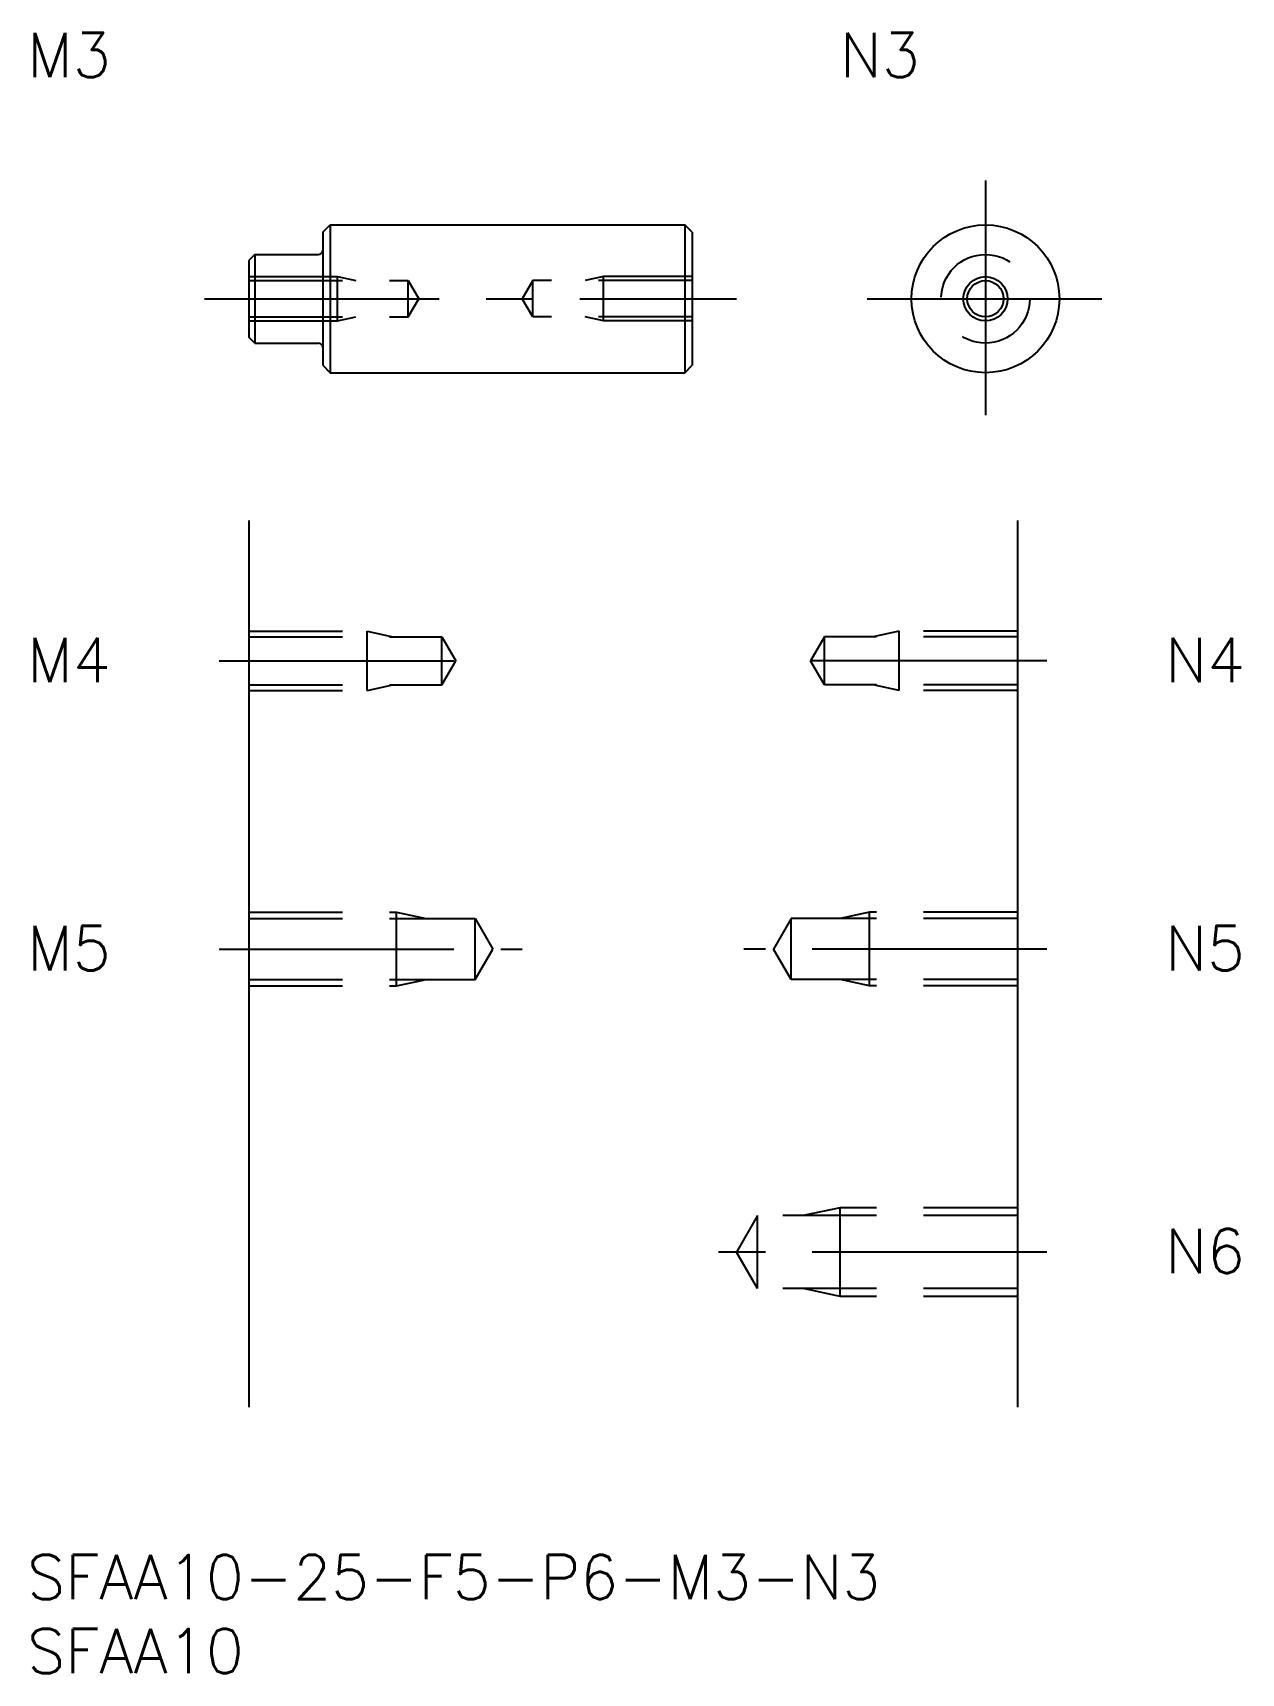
# Model space of a CAD drawing. Extents: x 0 to 82, y -8 to 103.
import ezdxf

# ---------------------------------------------------------------- set-up
doc = ezdxf.new("R2010")
doc.units = 0
doc.header["$LTSCALE"] = 0.5
doc.linetypes.add('CENTER', pattern=[50.8, 31.75, -6.35, 6.35, -6.35])
doc.linetypes.add('DASHED', pattern=[19.05, 12.7, -6.35])
for name, color, linetype in [('MSM_CENTER', 1, 'CENTER'), ('MSM_CONTINUOUS', 7, 'CONTINUOUS'), ('MSM_DASHED', 4, 'DASHED'), ('MSM_NARROW', 5, 'CONTINUOUS'), ('MSM_PART_NUMBER', 7, 'CONTINUOUS')]:
    doc.layers.add(name, color=color, linetype=linetype)
doc.styles.get("Standard").update_dxf_attribs({"font": 'txt.shx', "height": 3, "bigfont": 'bigfont.shx'})

# ---------------------------------------------------------------- blocks, each defined once
blk = doc.blocks.new('*U4')
at = {"layer": 'MSM_PART_NUMBER'}
blk.add_text('SFAA10-25-F5-P6-M3-N3', height=3, dxfattribs=at).set_placement((0, -3))
blk = doc.blocks.new('*U5')
at = {"layer": 'MSM_PART_NUMBER'}
blk.add_text('SFAA10', height=3, dxfattribs=at).set_placement((0, -8))
blk = doc.blocks.new('*U6')
at = {"layer": 'MSM_PART_NUMBER'}
blk.add_text('M5', height=3, dxfattribs=at).set_placement((0, 39.56))
blk = doc.blocks.new('*U7')
at = {"layer": 'MSM_PART_NUMBER'}
blk.add_text('M4', height=3, dxfattribs=at).set_placement((0, 59.06))
blk = doc.blocks.new('*U8')
at = {"layer": 'MSM_PART_NUMBER'}
blk.add_text('M3', height=3, dxfattribs=at).set_placement((0, 100))
blk = doc.blocks.new('*U9')
at = {"layer": 'MSM_PART_NUMBER'}
blk.add_text('N6', height=3, dxfattribs=at).set_placement((77, 19.06))
blk = doc.blocks.new('*U10')
at = {"layer": 'MSM_PART_NUMBER'}
blk.add_text('N5', height=3, dxfattribs=at).set_placement((77, 39.56))
blk = doc.blocks.new('*U11')
at = {"layer": 'MSM_PART_NUMBER'}
blk.add_text('N4', height=3, dxfattribs=at).set_placement((77, 59.06))
blk = doc.blocks.new('*U12')
at = {"layer": 'MSM_PART_NUMBER'}
blk.add_text('N3', height=3, dxfattribs=at).set_placement((55, 100))

msp = doc.modelspace()

# ---------------------------------------------------------------- linework, layer by layer
at = {"layer": 'MSM_CENTER'}
for p, q in [((64.84, 93), (64.84, 77)), ((12, 85), (48, 85)), ((56.84, 85), (72.84, 85)), ((13, 60.5), (31, 60.5)), ((69, 60.5), (51, 60.5)), ((13, 41), (33.5, 41)), ((69, 41), (48.5, 41)), ((69, 20.5), (46, 20.5))]:
    msp.add_line(p, q, dxfattribs=at)
at = {"layer": 'MSM_CONTINUOUS'}
for p, q in [((20, 89.5), (20.5, 90)), ((20.5, 90), (44.5, 90)), ((20.5, 90), (20.5, 80)), ((44.5, 90), (44.5, 80)), ((45, 89.5), (44.5, 90)), ((20, 89.5), (20, 80.5)), ((45, 89.5), (45, 80.5)), ((15.4, 88), (15, 87.6)), ((15.4, 88), (19.7, 88)), ((15.4, 88), (15.4, 82)), ((15, 87.6), (15, 82.4)), ((15.4, 82), (15, 82.4)), ((15.4, 82), (19.7, 82)), ((20, 80.5), (20.5, 80)), ((20.5, 80), (44.5, 80)), ((44.5, 80), (45, 80.5)), ((15, 70), (15, 10)), ((67, 70), (67, 10))]:
    msp.add_line(p, q, dxfattribs=at)
for radius in [5, 1.23]:
    msp.add_circle((64.84, 85), radius, dxfattribs=at)
for centre, start, end in [((19.7, 88.3), 270, 0), ((19.7, 81.7), 0, 90)]:
    msp.add_arc(centre, 0.3, start, end, dxfattribs=at)
at = {"layer": 'MSM_DASHED'}
for p, q in [((15, 86.5), (21, 86.5)), ((15, 86.23), (25.79, 86.23)), ((21, 86.5), (22.25, 86.23)), ((21, 83.5), (21, 86.5)), ((25.79, 83.77), (25.79, 86.23)), ((25.79, 86.23), (26.5, 85)), ((34.21, 86.23), (33.5, 85)), ((45, 86.23), (34.21, 86.23)), ((34.21, 83.77), (34.21, 86.23)), ((39, 86.5), (37.75, 86.23)), ((45, 86.5), (39, 86.5)), ((39, 83.5), (39, 86.5)), ((25.79, 83.77), (26.5, 85)), ((34.21, 83.77), (33.5, 85)), ((15, 83.77), (25.79, 83.77)), ((15, 83.5), (21, 83.5)), ((21, 83.5), (22.25, 83.77)), ((45, 83.77), (34.21, 83.77)), ((39, 83.5), (37.75, 83.77)), ((45, 83.5), (39, 83.5)), ((15, 62.5), (23, 62.5)), ((23, 58.5), (23, 62.5)), ((23, 62.5), (24.75, 62.12)), ((59, 62.5), (57.25, 62.12)), ((67, 62.5), (59, 62.5)), ((59, 58.5), (59, 62.5)), ((15, 62.12), (28.06, 62.12)), ((28.06, 58.88), (28.06, 62.12)), ((28.06, 62.12), (29, 60.5)), ((53.94, 62.12), (53, 60.5)), ((67, 62.12), (53.94, 62.12)), ((53.94, 58.88), (53.94, 62.12)), ((28.06, 58.88), (29, 60.5)), ((53.94, 58.88), (53, 60.5)), ((15, 58.88), (28.06, 58.88)), ((23, 58.5), (24.75, 58.88)), ((67, 58.88), (53.94, 58.88)), ((59, 58.5), (57.25, 58.88)), ((15, 58.5), (23, 58.5)), ((67, 58.5), (59, 58.5)), ((15, 43.5), (25, 43.5)), ((25, 38.5), (25, 43.5)), ((25, 43.5), (27, 43.07)), ((57, 43.5), (55, 43.07)), ((67, 43.5), (57, 43.5)), ((57, 38.5), (57, 43.5)), ((15, 43.07), (30.31, 43.07)), ((30.31, 38.93), (30.31, 43.07)), ((30.31, 43.07), (31.5, 41)), ((51.69, 43.07), (50.5, 41)), ((67, 43.07), (51.69, 43.07)), ((51.69, 38.93), (51.69, 43.07)), ((30.31, 38.93), (31.5, 41)), ((51.69, 38.93), (50.5, 41)), ((15, 38.93), (30.31, 38.93)), ((25, 38.5), (27, 38.93)), ((67, 38.93), (51.69, 38.93)), ((57, 38.5), (55, 38.93)), ((15, 38.5), (25, 38.5)), ((67, 38.5), (57, 38.5)), ((55, 23.5), (52.5, 22.96)), ((67, 23.5), (55, 23.5)), ((55, 17.5), (55, 23.5)), ((49.42, 22.96), (48, 20.5)), ((67, 22.96), (49.42, 22.96)), ((49.42, 18.04), (49.42, 22.96)), ((49.42, 18.04), (48, 20.5)), ((67, 18.04), (49.42, 18.04)), ((55, 17.5), (52.5, 18.04)), ((67, 17.5), (55, 17.5))]:
    msp.add_line(p, q, dxfattribs=at)
msp.add_circle((64.84, 85), 3, dxfattribs=at)
at = {"layer": 'MSM_NARROW'}
msp.add_circle((64.84, 85), 1.5, dxfattribs=at)

# ---------------------------------------------------------------- block references
at = {"layer": 'MSM_CONTINUOUS'}
for name in ['*U8', '*U12', '*U7', '*U11', '*U6', '*U10', '*U9', '*U4', '*U5']:
    msp.add_blockref(name, (0, 0), dxfattribs=at)

doc.saveas('drawing.dxf')
